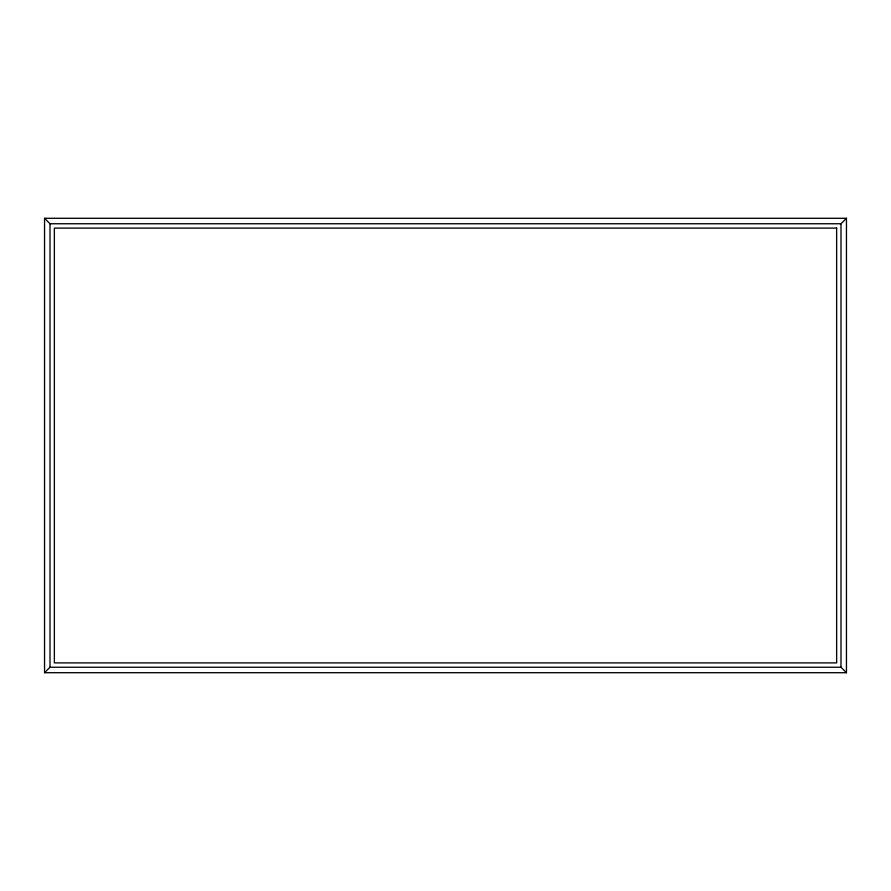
<?xml version="1.0" encoding="UTF-8"?>
<svg xmlns="http://www.w3.org/2000/svg" width="891" height="891" viewBox="0 0 891 891"><rect width="100%" height="100%" fill="white"/><g stroke="black" fill="none" stroke-linecap="round" stroke-linejoin="round"><path stroke-width="1.34" d="M44.55 672.705L50.007 667.248L840.993 667.248L846.45 672.705L846.45 218.295L44.55 218.295L44.55 672.705L846.45 672.705M44.55 218.295L50.007 223.752L840.993 223.752L846.45 218.295M840.993 223.752L840.993 667.248M50.007 223.752L50.007 667.248M836.638 228.107L54.362 228.107L54.362 662.893L836.638 662.893L836.638 228.107"/></g></svg>
